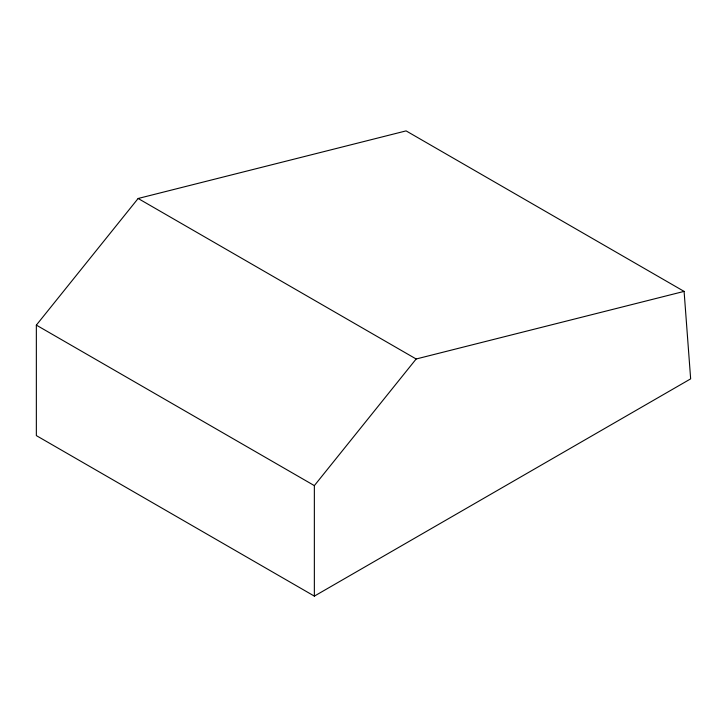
<?xml version="1.0" encoding="UTF-8"?>
<svg xmlns="http://www.w3.org/2000/svg" width="727" height="727" viewBox="0 0 727 727"><rect width="100%" height="100%" fill="white"/><g stroke="black" fill="none" stroke-linecap="round" stroke-linejoin="round"><path stroke-width="1.09" d="M36.35 325.114L138.139 198.48L406.093 130.887L684.098 291.391L690.65 378.867L314.355 596.113L36.35 435.609L36.35 325.114L314.355 485.618L314.355 596.113M314.355 485.618L416.153 358.993L684.098 291.391M138.139 198.48L416.153 358.993"/></g></svg>
